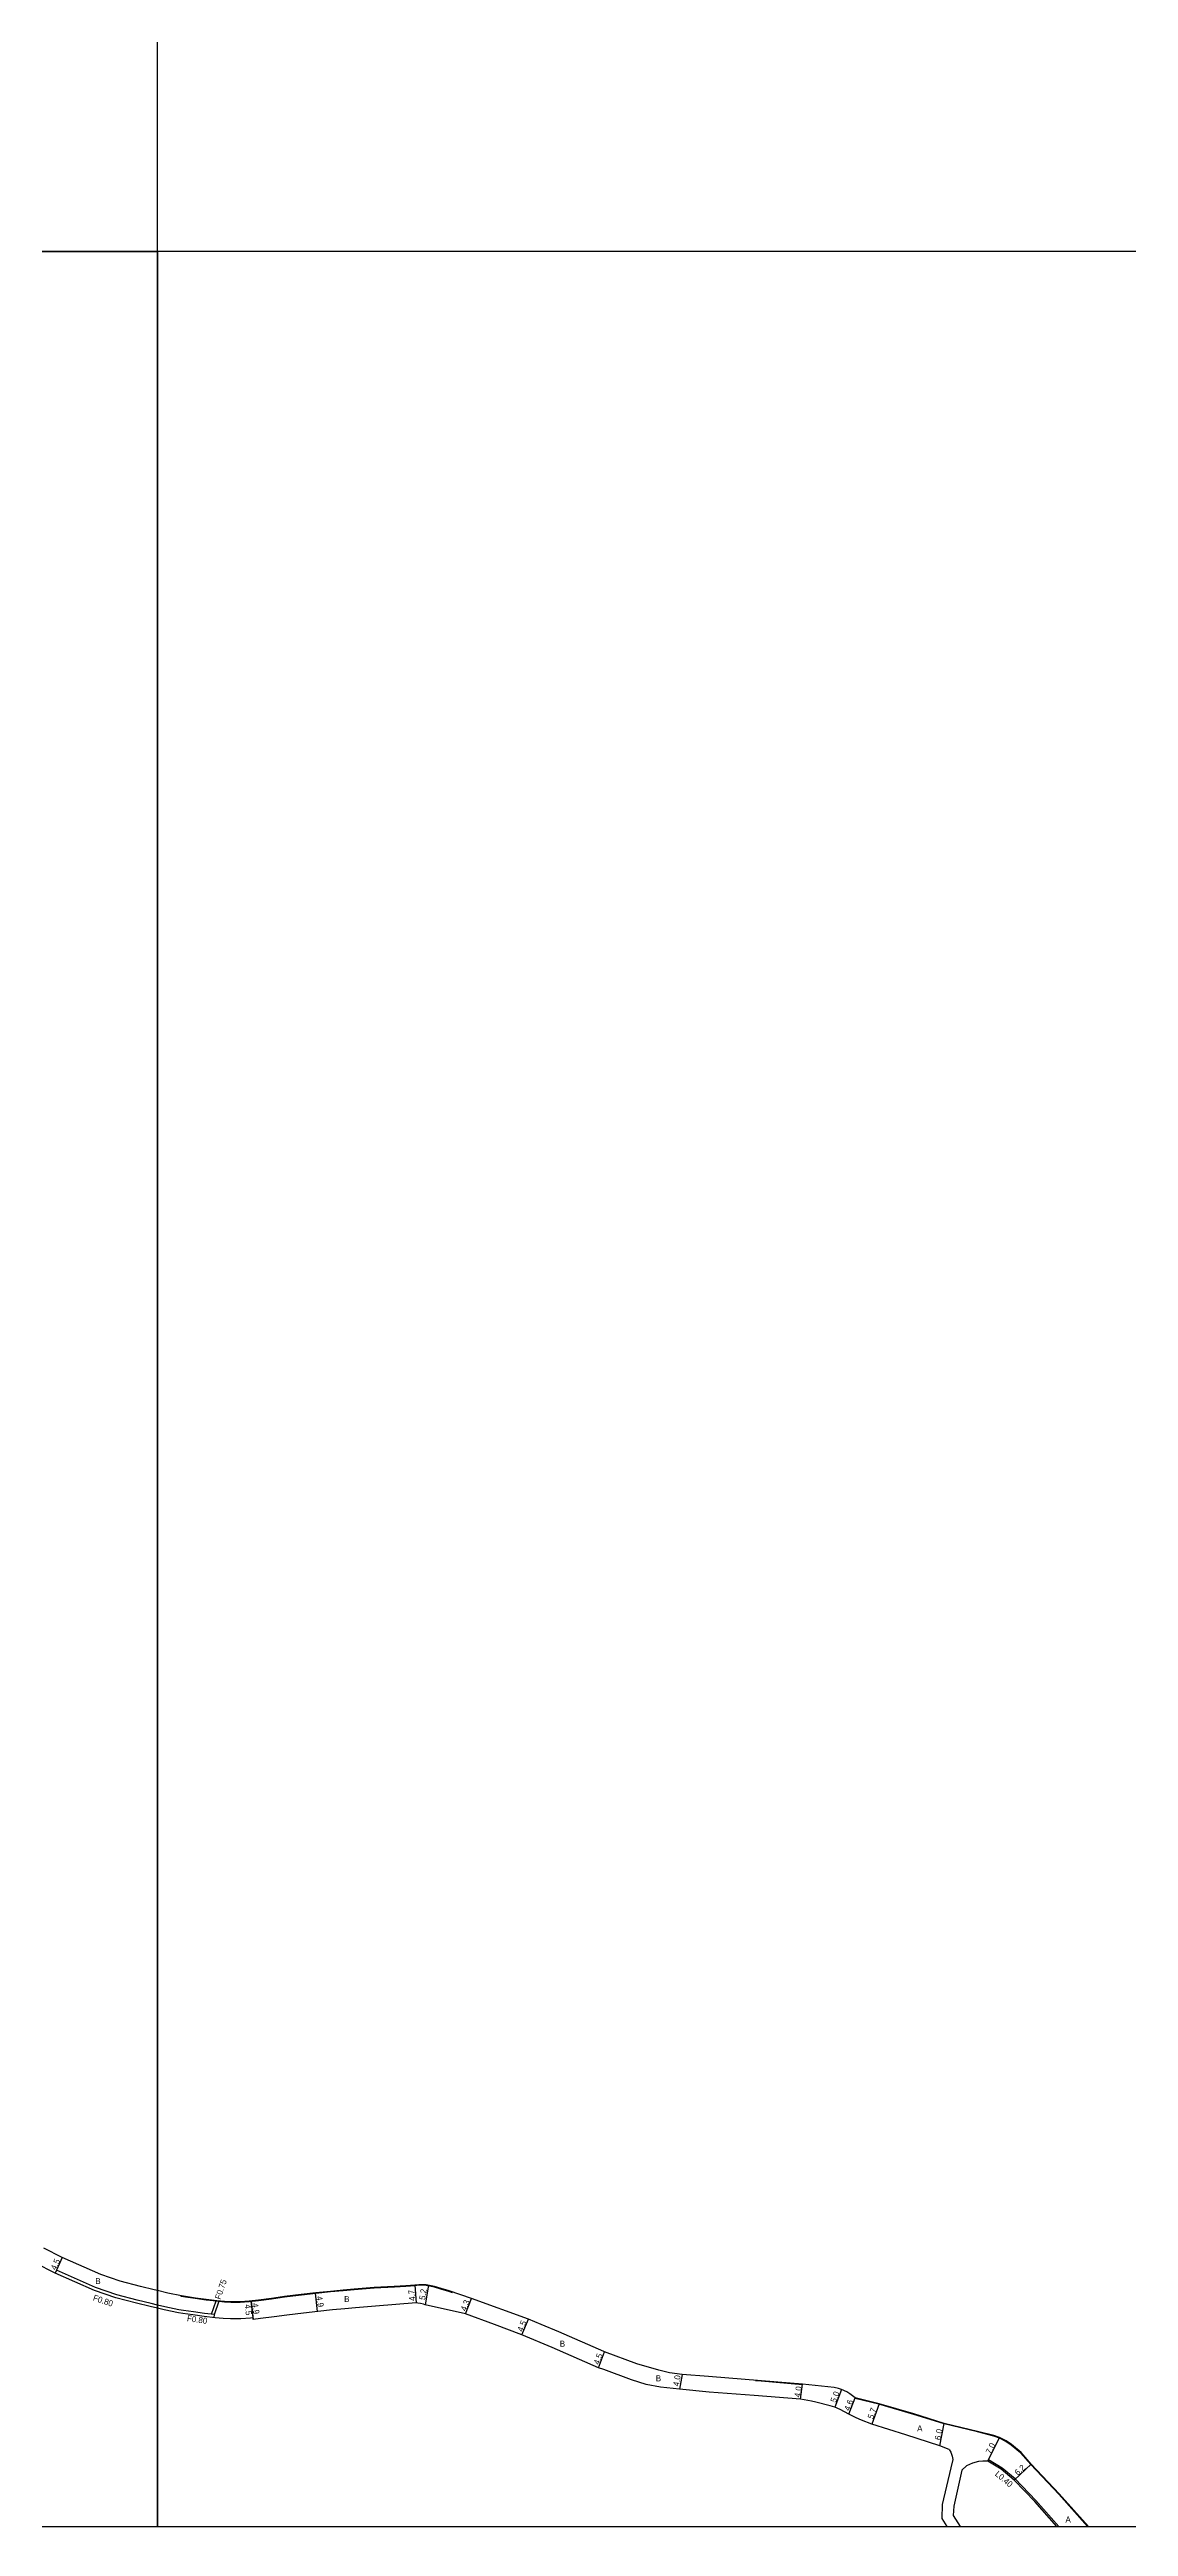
# Model space of a CAD drawing. Header units: metres. Extents: x -18400 to -16000, y -90000 to -87000.
# Drawn here: x -16828 to -16544, y -90000 to -89347 of the extents above; entities that cross this region are included whole.
import ezdxf

# ---------------------------------------------------------------- set-up
doc = ezdxf.new("R2010")
doc.units = ezdxf.units.M
doc.header["$LTSCALE"] = 2.5
for name, color, linetype in [('側溝・桝', 7, 'Continuous'), ('図郭', 7, 'Continuous'), ('幅員', 7, 'Continuous'), ('歩道・分離帯・安全施設', 7, 'Continuous'), ('舗装', 7, 'Continuous'), ('道路', 7, 'Continuous')]:
    doc.layers.add(name, color=color, linetype=linetype)
doc.styles.get("Standard").update_dxf_attribs({"font": ''})
doc.styles.get('Standard').set_extended_font_data('@MS PGothic')

msp = doc.modelspace()

# ---------------------------------------------------------------- linework, layer by layer
at = {"layer": '側溝・桝', "flags": 128}
for points in [[(-16800, -89941.6), (-16801.71, -89941.19), (-16805.35, -89940.3), (-16810.76, -89938.89), (-16816.32, -89937.01), (-16826.62, -89932.44), (-16826.97, -89933.17)], [(-16580.96, -89982.82), (-16580.79, -89982.46)], [(-16562.23, -90000), (-16568.3, -89993.18), (-16573.82, -89987.48), (-16577.21, -89984.61), (-16580.79, -89982.46)]]:
    msp.add_lwpolyline(points, dxfattribs=at)
at = {"layer": '側溝・桝'}
for points in [[(-16785.75, -89944.04), (-16784.53, -89940.45)], [(-16784.98, -89944.12), (-16783.76, -89940.52)], [(-16785.06, -89944.91), (-16784.98, -89944.12), (-16787.61, -89943.85), (-16790.54, -89943.41), (-16793.17, -89943.04), (-16794.35, -89942.83), (-16798.11, -89942.05), (-16800, -89941.6)]]:
    msp.add_lwpolyline(points, dxfattribs=at)
at = {"layer": '図郭'}
for points in [[(-17600, -89400), (-16800, -89400), (-16800, -88800), (-17600, -88800)], [(-17600, -90000), (-16800, -90000), (-16800, -89400), (-17600, -89400)], [(-16800, -90000), (-16000, -90000), (-16000, -89400), (-16800, -89400)]]:
    msp.add_lwpolyline(points, close=True, dxfattribs=at)
at = {"layer": '幅員', "flags": 128}
for points in [[(-16825.15, -89929.05), (-16826.97, -89933.17)], [(-16774.78, -89945.02), (-16775.29, -89940.55)], [(-16775.29, -89940.55), (-16774.73, -89945.42)], [(-16757.8, -89943.29), (-16758.37, -89938.43)], [(-16732.09, -89936.35), (-16731.75, -89941.04)], [(-16728.54, -89936.4), (-16729.44, -89941.52)], [(-16718.74, -89943.9), (-16717.2, -89939.88)], [(-16703.9, -89949.44), (-16702.13, -89945.3)], [(-16683.68, -89958.12), (-16682.11, -89953.9)], [(-16630.42, -89966.45), (-16629.84, -89962.5)], [(-16619.6, -89963.9), (-16621.38, -89968.57)], [(-16617.67, -89970.34), (-16615.96, -89966.07)], [(-16609.7, -89967.62), (-16611.57, -89973)], [(-16593.67, -89978.71), (-16592.49, -89972.83)], [(-16580.96, -89982.82), (-16577.89, -89976.53)], [(-16574.09, -89987.77), (-16569.56, -89983.54)]]:
    msp.add_lwpolyline(points, dxfattribs=at)
at = {"layer": '幅員'}
msp.add_lwpolyline([(-16661.66, -89959.89), (-16662.36, -89963.83)], dxfattribs=at)
at = {"layer": '歩道・分離帯・安全施設', "flags": 128}
for points in [[(-16722.17, -89938.37), (-16723.15, -89938.03), (-16725.26, -89937.41), (-16726.96, -89936.9), (-16728.26, -89936.6), (-16729.15, -89936.45), (-16730.19, -89936.38), (-16731.08, -89936.38), (-16732.07, -89936.5), (-16734.47, -89936.68), (-16737.53, -89936.85), (-16742.87, -89937.17), (-16748.15, -89937.59), (-16751.01, -89937.83), (-16754.34, -89938.16), (-16758.21, -89938.56), (-16762.05, -89939.01), (-16766.49, -89939.54), (-16769.9, -89940.02), (-16773.38, -89940.48), (-16775.81, -89940.76), (-16778.16, -89940.9), (-16780.66, -89940.89), (-16782.33, -89940.81), (-16784.35, -89940.62), (-16787.17, -89940.32), (-16790.03, -89939.9), (-16792.62, -89939.53), (-16793.69, -89939.35), (-16793.89, -89939.3)], [(-16629.86, -89962.65), (-16640.74, -89961.71), (-16642.25, -89961.57)], [(-16554.68, -90000), (-16562.3, -89991.48), (-16569.67, -89983.64), (-16572.36, -89980.62), (-16574.86, -89978.54), (-16576.25, -89977.56), (-16577.95, -89976.67), (-16579.43, -89976.16), (-16583.76, -89975.07), (-16592.53, -89972.97), (-16600.52, -89970.43), (-16609.74, -89967.76), (-16616.02, -89966.21)]]:
    msp.add_lwpolyline(points, dxfattribs=at)
at = {"layer": '道路', "flags": 128}
for points in [[(-16800, -89942.42), (-16801.9, -89941.97), (-16805.55, -89941.08), (-16810.96, -89939.66), (-16816.61, -89937.75), (-16826.97, -89933.17), (-16832.15, -89930.54), (-16841.51, -89924.76), (-16843.5, -89922.99), (-16851.68, -89917.71), (-16858.46, -89912.75), (-16861.25, -89910.12), (-16866.07, -89904.7), (-16871.42, -89894.68), (-16875.05, -89888.4), (-16874.96, -89888.35), (-16874.51, -89888.14)], [(-16800, -89937.8), (-16800.84, -89937.6), (-16804.45, -89936.71), (-16809.83, -89935.31), (-16814.97, -89933.56), (-16825.15, -89929.05), (-16829.96, -89926.6)], [(-16698.77, -89946.73), (-16702.13, -89945.3), (-16717.2, -89939.88), (-16723.1, -89937.89), (-16725.22, -89937.26), (-16726.92, -89936.75), (-16728.23, -89936.46), (-16729.14, -89936.3), (-16730.19, -89936.23), (-16731.09, -89936.23), (-16732.09, -89936.35), (-16734.48, -89936.53), (-16737.54, -89936.7), (-16742.88, -89937.02), (-16748.16, -89937.44), (-16751.03, -89937.68), (-16754.35, -89938.01), (-16758.23, -89938.41), (-16762.07, -89938.86), (-16766.51, -89939.39), (-16769.92, -89939.87), (-16773.39, -89940.33), (-16775.83, -89940.61), (-16778.17, -89940.75), (-16780.65, -89940.74), (-16782.32, -89940.66), (-16784.34, -89940.47), (-16787.15, -89940.18), (-16790, -89939.75), (-16792.6, -89939.38), (-16793.66, -89939.2), (-16797.3, -89938.44), (-16800, -89937.8)], [(-16711.15, -89946.73), (-16718.74, -89943.9), (-16729.44, -89941.52), (-16729.87, -89941.41), (-16730.66, -89941.23), (-16731.33, -89941.11), (-16731.75, -89941.04), (-16742.54, -89941.91), (-16747.77, -89942.32), (-16750.58, -89942.56), (-16753.86, -89942.88), (-16757.69, -89943.28), (-16761.49, -89943.73), (-16765.87, -89944.25), (-16769.25, -89944.73), (-16772.8, -89945.19), (-16774.73, -89945.42), (-16774.78, -89945.02), (-16775.43, -89945.09), (-16778.03, -89945.25), (-16780.77, -89945.24), (-16782.65, -89945.15), (-16784.79, -89944.94), (-16787.71, -89944.64), (-16790.65, -89944.21), (-16793.3, -89943.83), (-16794.5, -89943.62), (-16798.28, -89942.83), (-16800, -89942.42)], [(-16682.29, -89958.64), (-16683.68, -89958.12), (-16695.92, -89952.83), (-16703.9, -89949.44), (-16711.15, -89946.73)], [(-16682.29, -89953.82), (-16694.13, -89948.71), (-16698.77, -89946.73)], [(-16629.84, -89962.5), (-16640.73, -89961.56), (-16654.64, -89960.44), (-16661.66, -89959.89), (-16664.93, -89959.46), (-16667.78, -89958.81), (-16673.54, -89957.1), (-16682.11, -89953.9), (-16682.29, -89953.82)], [(-16591.19, -89979.72), (-16593.67, -89978.71), (-16602.61, -89975.87), (-16611.57, -89973), (-16614.31, -89971.99), (-16615.72, -89971.35), (-16617.67, -89970.34), (-16619.98, -89969.17), (-16621.38, -89968.57), (-16622.59, -89968.16), (-16626.33, -89967.21), (-16627.54, -89966.96), (-16630.42, -89966.45), (-16642.67, -89965.43), (-16654.49, -89964.54), (-16662.36, -89963.83), (-16667.37, -89963.25), (-16671.1, -89962.52), (-16674.97, -89961.37), (-16682.29, -89958.64)], [(-16554.48, -90000), (-16562.19, -89991.38), (-16569.56, -89983.54), (-16572.25, -89980.52), (-16574.76, -89978.42), (-16576.17, -89977.43), (-16577.89, -89976.53), (-16579.39, -89976.02), (-16583.73, -89974.93), (-16592.49, -89972.83), (-16600.48, -89970.29), (-16609.7, -89967.62), (-16615.96, -89966.07), (-16617.38, -89965), (-16618.19, -89964.49), (-16619.6, -89963.9), (-16620.4, -89963.65), (-16621.54, -89963.39), (-16629.84, -89962.5)], [(-16591.19, -89979.72), (-16590.76, -89980.44), (-16590.41, -89981.42), (-16590.27, -89982.3), (-16590.79, -89984.54), (-16593, -89994.24), (-16593.16, -89997.87), (-16591.83, -90000)], [(-16580.96, -89982.82), (-16582.29, -89982.8), (-16583.42, -89982.88), (-16585.04, -89983.33), (-16586.63, -89984.05), (-16587.86, -89985.19), (-16590.01, -89994.64), (-16590.12, -89997.07), (-16588.29, -90000)]]:
    msp.add_lwpolyline(points, dxfattribs=at)
at = {"layer": '道路'}
msp.add_lwpolyline([(-16562.77, -90000), (-16568.59, -89993.45), (-16574.09, -89987.77), (-16577.44, -89984.93), (-16580.96, -89982.82)], dxfattribs=at)

# ---------------------------------------------------------------- texts
at = {"layer": '側溝・桝'}
for s, rotation, p in [('F0.80', 341.16439, (-16817.14, -89940.34)), ('F0.75', 71.31739, (-16783.4, -89940.27)), ('F0.80', 351.81734, (-16792.3, -89945.84)), ('L0.40', 319.73796, (-16579.26, -89986.41))]:
    msp.add_text(s, height=1.6, rotation=rotation, dxfattribs=at).set_placement(p)
at = {"layer": '幅員'}
for s, rotation, p in [('4.5', 66.10329, (-16826.8, -89932.53)), ('4.9', 279.16473, (-16758.14, -89939.38)), ('4.7', 95.00898, (-16732.01, -89940.43)), ('5.2', 81.24033, (-16729.43, -89940.36)), ('4.3', 69.13358, (-16718.63, -89943.35)), ('4.5', 277.54253, (-16777.06, -89941.49)), ('4.9', 277.54253, (-16775.05, -89941.19)), ('4.5', 66.9437, (-16703.73, -89948.8)), ('4.5', 69.49741, (-16683.55, -89957.47)), ('4.0', 79.93431, (-16662.49, -89963.12)), ('4.0', 81.59653, (-16630.46, -89966.04)), ('5.0', 68.9283, (-16621.11, -89967.47)), ('4.6', 68.22429, (-16617.5, -89969.66)), ('5.7', 70.78128, (-16611.26, -89971.79)), ('6.0', 78.63052, (-16593.5, -89977.32)), ('7.0', 63.98758, (-16580.22, -89981.07)), ('6.2', 43.0793, (-16573.06, -89986.68))]:
    msp.add_text(s, height=1.6, rotation=rotation, dxfattribs=at).set_placement(p)
at = {"layer": '舗装'}
for s, p in [('B', (-16816.39, -89936.07)), ('B', (-16750.78, -89940.82)), ('B', (-16693.89, -89952.59)), ('B', (-16668.57, -89961.72)), ('A', (-16599.64, -89974.91)), ('A', (-16560.52, -89998.96))]:
    msp.add_text(s, height=1.6, dxfattribs=at).set_placement(p)

doc.saveas('drawing.dxf')
